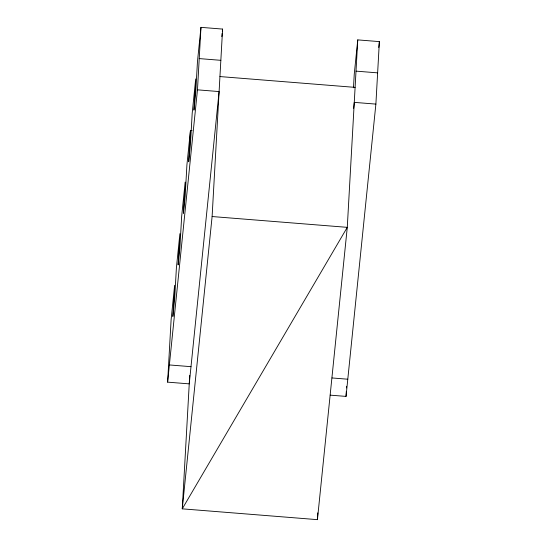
<?xml version="1.0" encoding="UTF-8"?>
<svg xmlns="http://www.w3.org/2000/svg" width="547" height="547" viewBox="0 0 547 547"><rect width="100%" height="100%" fill="white"/><g stroke="black" fill="none" stroke-linecap="round" stroke-linejoin="round"><path stroke-width="0.82" d="M330.231 395.146L346.032 396.404L375.885 104.101L379.379 41.613L357.759 39.89L347.277 227.347L317.424 519.65L182.26 508.84L212.113 216.537L222.595 29.08L200.968 27.35L197.474 89.838L219.101 91.568L189.241 383.871L167.621 382.141L171.115 319.653L174.623 285.267L172.879 316.508L174.637 299.312L176.38 268.071L179.895 233.685L178.144 264.926L179.901 247.729L181.652 216.489L185.16 182.103L183.416 213.344L185.173 196.147L186.917 164.907L190.431 130.514L192.093 130.651M190.431 130.514L188.681 161.762L190.438 144.565L192.188 113.325L195.696 78.932L193.953 110.179L195.71 92.983L197.453 61.736L200.968 27.35M189.419 380.753L182.26 508.84L347.277 227.347L212.113 216.537M189.515 379.05L189.72 375.427M317.424 519.65L317.8 512.86M353.485 87.787L354.244 74.276L357.759 39.89M346.032 396.404L346.319 391.337M346.504 387.96L346.6 386.271M167.621 382.141L197.474 89.838M221.822 36.628L222.164 33.271M222.335 31.596L222.595 29.08M353.656 108.32L354.265 102.371L375.885 104.101M378.784 47.486L379.379 41.613M199.217 58.591L220.844 60.32M356.008 71.131L377.635 72.86M219.935 76.566L355.099 87.376M169.372 364.945L190.999 366.675M331.988 377.95L347.789 379.215"/></g></svg>
